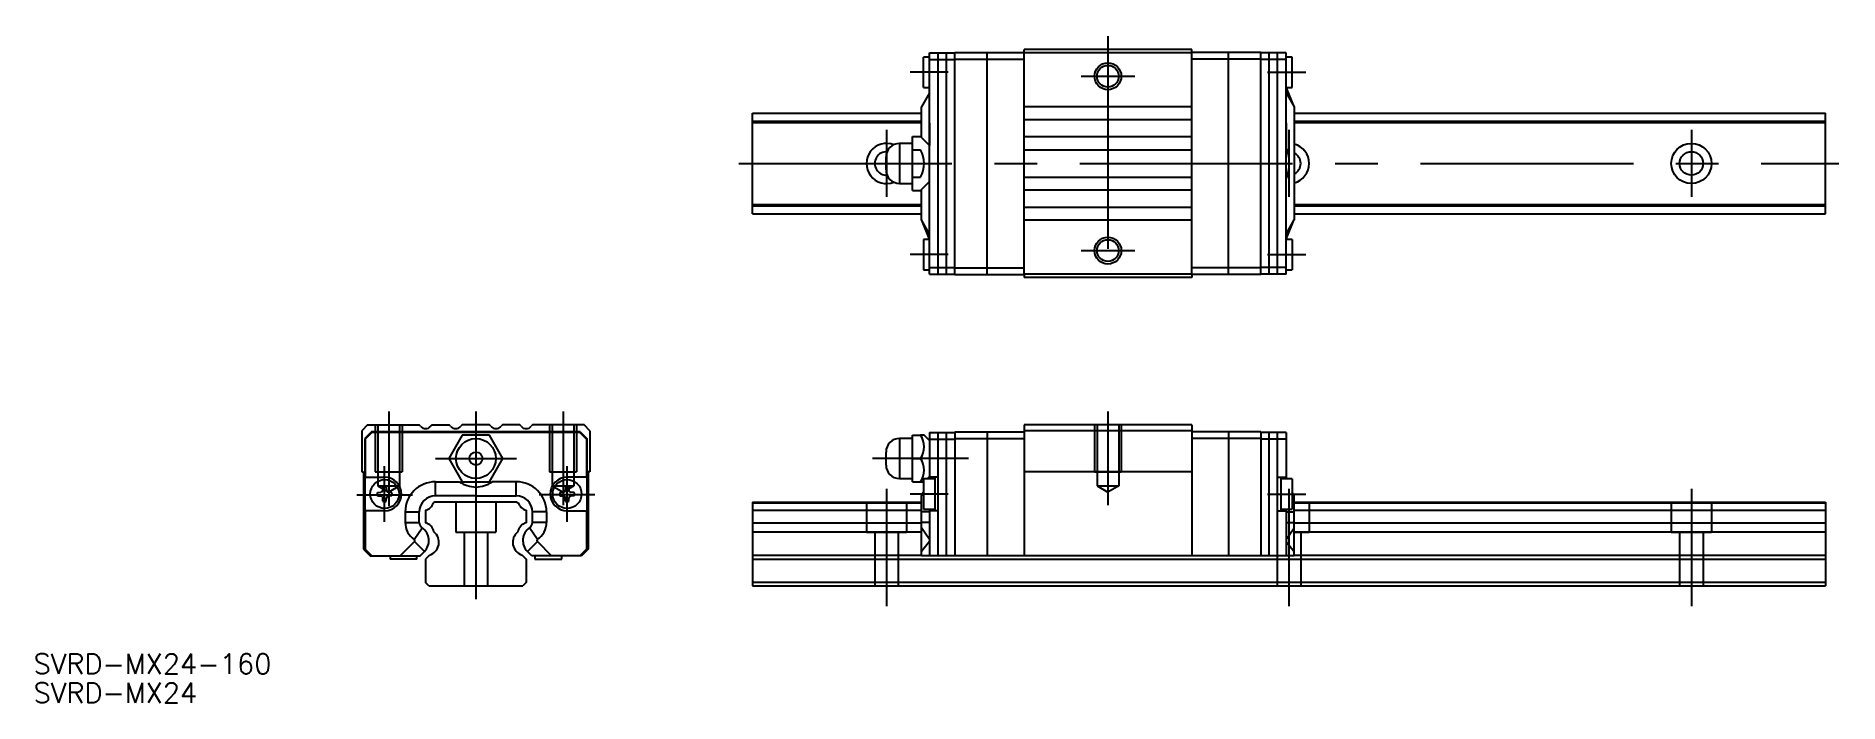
# Model space of a CAD drawing. Extents: x -66 to 203, y -17 to 82.
import ezdxf

# ---------------------------------------------------------------- set-up
doc = ezdxf.new("R2010")
doc.units = 0
doc.linetypes.add('CENTER', pattern=[50.8, 31.75, -6.35, 6.35, -6.35])
doc.linetypes.add('DASHED', pattern=[19.05, 12.7, -6.35])
doc.layers.get('0').update_dxf_attribs({"linetype": 'CONTINUOUS'})
doc.layers.add('CENTER', color=1, linetype='CENTER')
doc.styles.get("Standard").update_dxf_attribs({"font": 'txt.shx', "height": 3, "bigfont": 'bigfont.shx'})

msp = doc.modelspace()

# ---------------------------------------------------------------- linework, layer by layer
at = {"color": 7, "linetype": 'CONTINUOUS'}
for p, q in [((66.73, 74.35), (66.73, 78.85)), ((67.63, 78.85), (66.73, 78.85)), ((67.63, 46.5), (67.63, 79.5)), ((67.63, 79.5), (71.43, 79.5)), ((67.63, 78.5), (71.43, 78.5)), ((68.93, 46.5), (68.93, 79.5)), ((70.18, 46.5), (70.18, 79.5)), ((71.43, 46.45), (71.43, 79.55)), ((71.43, 79.55), (81.73, 79.55)), ((71.43, 78.55), (81.73, 78.55)), ((76.23, 46.45), (76.23, 79.55)), ((106.73, 80), (81.73, 80)), ((81.73, 79.5), (81.73, 80)), ((81.73, 46.5), (81.73, 79.5)), ((106.73, 79.5), (81.73, 79.5)), ((106.73, 79.5), (106.73, 80)), ((117.03, 79.55), (106.73, 79.55)), ((106.73, 46.5), (106.73, 79.5)), ((117.03, 78.55), (106.73, 78.55)), ((112.23, 46.45), (112.23, 79.55)), ((117.03, 46.45), (117.03, 79.55)), ((120.83, 79.5), (117.03, 79.5)), ((120.83, 78.5), (117.03, 78.5)), ((118.28, 46.5), (118.28, 79.5)), ((119.53, 46.5), (119.53, 79.5)), ((120.83, 46.5), (120.83, 79.5)), ((121.73, 78.85), (120.83, 78.85)), ((121.73, 74.35), (121.73, 78.85)), ((67.63, 73.53), (66.43, 71.43)), ((66.73, 74.35), (67.63, 74.35)), ((67.63, 74.29), (67.63, 74.29)), ((67.63, 74.29), (67.63, 74.29)), ((67.63, 73.53), (67.63, 73.53)), ((67.63, 73.53), (67.63, 73.53)), ((120.83, 74.35), (121.73, 74.35)), ((120.83, 74.29), (121.87, 71.71)), ((120.83, 74.29), (120.83, 74.29)), ((120.83, 73.53), (122.03, 71.43)), ((120.83, 73.53), (120.83, 73.53)), ((41.23, 70.5), (66.43, 70.5)), ((41.23, 55.5), (41.23, 70.5)), ((66.43, 66.9), (66.43, 71.43)), ((106.73, 71.46), (81.73, 71.46)), ((122.03, 71.43), (122.03, 54.57)), ((122.03, 70.5), (201.23, 70.5)), ((201.23, 55.5), (201.23, 70.5)), ((41.23, 69.32), (66.43, 69.32)), ((41.23, 69.1), (66.43, 69.1)), ((67.63, 69.03), (67.63, 69.03)), ((67.63, 69.03), (67.63, 69.03)), ((81.73, 69.54), (106.73, 69.54)), ((120.83, 69.03), (120.83, 69.03)), ((122.03, 69.32), (201.23, 69.32)), ((122.03, 69.1), (201.23, 69.1)), ((63.15, 65.97), (63.15, 60.03)), ((65.08, 65.97), (63.15, 65.97)), ((65.08, 58.96), (65.08, 67.04)), ((65.08, 67.04), (66.29, 67.04)), ((65.08, 65.02), (66.29, 65.02)), ((67.63, 65.7), (66.29, 67.04)), ((106.73, 66.96), (81.73, 66.96)), ((81.73, 65.04), (106.73, 65.04)), ((120.83, 65.45), (120.83, 65.45)), ((61.15, 62.03), (61.15, 63.97)), ((63.15, 60.03), (65.08, 60.03)), ((65.08, 60.98), (66.29, 60.98)), ((66.29, 58.96), (67.63, 60.3)), ((81.73, 60.96), (106.73, 60.96)), ((120.83, 60.55), (120.83, 60.55)), ((41.23, 56.9), (66.43, 56.9)), ((41.23, 56.68), (66.43, 56.68)), ((65.08, 58.96), (66.29, 58.96)), ((66.43, 54.57), (66.43, 59.1)), ((67.63, 56.97), (67.63, 56.97)), ((106.73, 59.04), (81.73, 59.04)), ((81.73, 56.46), (106.73, 56.46)), ((120.83, 56.97), (120.83, 56.97)), ((122.03, 56.9), (201.23, 56.9)), ((122.03, 56.68), (201.23, 56.68)), ((41.23, 55.5), (66.43, 55.5)), ((67.63, 52.47), (66.43, 54.57)), ((67.63, 51.71), (66.59, 54.29)), ((106.73, 54.54), (81.73, 54.54)), ((120.83, 52.47), (122.03, 54.57)), ((120.83, 51.71), (121.87, 54.29)), ((122.03, 55.5), (201.23, 55.5)), ((67.63, 51.65), (66.73, 51.65)), ((66.73, 51.65), (66.73, 47.15)), ((67.63, 52.47), (67.63, 52.47)), ((67.63, 51.71), (67.63, 51.71)), ((120.83, 52.47), (120.83, 52.47)), ((120.83, 51.71), (120.83, 51.71)), ((121.73, 51.65), (120.83, 51.65)), ((121.73, 51.65), (121.73, 47.15)), ((66.73, 47.15), (67.63, 47.15)), ((67.63, 47.5), (71.43, 47.5)), ((67.63, 46.5), (71.43, 46.5)), ((71.43, 47.45), (81.73, 47.45)), ((71.43, 46.45), (81.73, 46.45)), ((106.73, 46.5), (81.73, 46.5)), ((81.73, 46.5), (81.73, 46)), ((106.73, 46), (81.73, 46)), ((117.03, 47.45), (106.73, 47.45)), ((106.73, 46.5), (106.73, 46)), ((117.03, 46.45), (106.73, 46.45)), ((120.83, 47.5), (117.03, 47.5)), ((120.83, 46.5), (117.03, 46.5)), ((120.83, 47.15), (121.73, 47.15)), ((-16.15, 24), (-17, 23.15)), ((-17, 23.15), (-17, 17)), ((-15.55, 23), (-16.55, 22)), ((-16.55, 22), (-16.55, 11.95)), ((-15.5, 22.9), (-16.5, 21.9)), ((-16.5, 21.9), (-16.5, 16.2)), ((-16.15, 24), (-8.46, 24)), ((-10.65, 23), (-15.55, 23)), ((15.5, 22.9), (-15.5, 22.9)), ((-9.47, 23), (-10.65, 23)), ((-9.47, 23), (-10.65, 23)), ((15.55, 23), (-9.47, 23)), ((-6.54, 24), (-3.96, 24)), ((-2.02, 22.5), (-4.04, 19)), ((2.04, 24), (-2.04, 24)), ((2.02, 22.5), (-2.02, 22.5)), ((4.04, 19), (2.02, 22.5)), ((6.54, 24), (3.96, 24)), ((16.15, 24), (8.46, 24)), ((15.5, 22.9), (16.5, 21.9)), ((15.55, 23), (16.55, 22)), ((17, 23.15), (16.15, 24)), ((16.5, 21.9), (16.5, 16.2)), ((16.55, 22), (16.55, 5.5)), ((17, 23.15), (17, 17)), ((63.15, 21.97), (63.15, 19)), ((65.08, 21.97), (63.15, 21.97)), ((65.08, 19), (65.08, 22.5)), ((65.08, 22.5), (66.29, 22.5)), ((66.83, 22.5), (66.29, 22.5)), ((67.63, 21.7), (66.83, 22.5)), ((67.63, 22.9), (71.43, 22.9)), ((67.63, 22.9), (67.63, 15.95)), ((67.63, 21.9), (71.43, 21.9)), ((68.93, 4.5), (68.93, 22.9)), ((70.18, 4.5), (70.18, 22.9)), ((71.43, 23), (71.43, 4.5)), ((71.43, 23), (81.73, 23)), ((71.43, 22), (81.73, 22)), ((76.23, 23), (76.23, 4.5)), ((106.73, 24), (81.73, 24)), ((81.73, 24), (81.73, 4.5)), ((106.73, 23.15), (81.73, 23.15)), ((106.73, 24), (106.73, 4.5)), ((117.03, 23), (106.73, 23)), ((117.03, 22), (106.73, 22)), ((112.23, 23), (112.23, 4.5)), ((117.03, 23), (117.03, 4.5)), ((120.83, 22.9), (117.03, 22.9)), ((120.83, 21.9), (117.03, 21.9)), ((118.28, 4.5), (118.28, 22.9)), ((119.53, 4.5), (119.53, 22.9)), ((120.83, 22.9), (120.83, 15.95)), ((-4.04, 19), (-2.02, 15.5)), ((2.02, 15.5), (4.04, 19)), ((61.15, 18.03), (61.15, 19.97)), ((63.15, 19), (63.15, 16.03)), ((65.08, 19), (66.29, 19)), ((65.08, 15.5), (65.08, 19)), ((-17, 17), (-16.75, 17)), ((-16.75, 17), (-16.75, 5.5)), ((-16.5, 16.2), (-13.6, 16.2)), ((16.5, 16.2), (13.6, 16.2)), ((16.75, 17), (16.75, 5.5)), ((17, 17), (16.75, 17)), ((67.28, 15.95), (67.63, 16.3)), ((68.93, 16.2), (67.63, 16.2)), ((68.43, 16.2), (68.43, 11.2)), ((106.73, 17), (81.73, 17)), ((119.53, 16.2), (120.83, 16.2)), ((120.03, 16.2), (120.03, 11.2)), ((-14.67, 13.95), (-14.17, 13.96)), ((-14.67, 13.45), (-14.17, 13.44)), ((-13.95, 14.05), (-14.17, 13.96)), ((-13.95, 13.35), (-14.17, 13.44)), ((-13.95, 14.05), (-13.86, 14.27)), ((-13.85, 14.77), (-13.86, 14.27)), ((-13.35, 14.77), (-13.34, 14.27)), ((-13.25, 14.05), (-13.34, 14.27)), ((-13.25, 14.05), (-13.03, 13.96)), ((-13.25, 13.35), (-13.03, 13.44)), ((-12.53, 13.95), (-13.03, 13.96)), ((-12.53, 13.45), (-13.03, 13.44)), ((-6.03, 13.43), (-6.03, 15.53)), ((-6.03, 13.43), (-6.03, 15.53)), ((-6.03, 15.53), (-2.45, 15.53)), ((-6.03, 15.53), (-2.45, 15.53)), ((-2.02, 15.5), (2.02, 15.5)), ((0, 14.75), (0, 14.75)), ((6.03, 15.53), (2.45, 15.53)), ((6.03, 13.43), (6.03, 15.53)), ((12.53, 13.95), (13.03, 13.96)), ((12.53, 13.45), (13.03, 13.44)), ((13.25, 14.05), (13.03, 13.96)), ((13.25, 13.35), (13.03, 13.44)), ((13.25, 14.05), (13.34, 14.27)), ((13.35, 14.77), (13.34, 14.27)), ((13.85, 14.77), (13.86, 14.27)), ((13.95, 14.05), (13.86, 14.27)), ((13.95, 14.05), (14.17, 13.96)), ((13.95, 13.35), (14.17, 13.44)), ((14.67, 13.95), (14.17, 13.96)), ((14.67, 13.45), (14.17, 13.44)), ((63.15, 16.03), (65.08, 16.03)), ((65.08, 15.5), (66.29, 15.5)), ((66.29, 15.5), (66.73, 15.5)), ((66.43, 13.43), (66.73, 13.96)), ((68.43, 15.95), (66.73, 15.95)), ((66.73, 15.95), (66.73, 11.45)), ((121.73, 15.95), (120.03, 15.95)), ((121.73, 15.95), (121.73, 11.45)), ((122.03, 13.43), (121.73, 13.96)), ((-16.55, 11.95), (-16.55, 8.75)), ((-16.55, 8.75), (-16.55, 11.95)), ((-16.5, 11.2), (-16.5, 5.5)), ((-13.6, 11.2), (-16.5, 11.2)), ((-13.95, 13.35), (-13.86, 13.13)), ((-13.85, 12.63), (-13.86, 13.13)), ((-13.35, 12.63), (-13.34, 13.13)), ((-13.25, 13.35), (-13.34, 13.13)), ((-10.53, 11.03), (-10.53, 9.47)), ((-10.53, 11.03), (-10.53, 9.47)), ((-10.53, 11.03), (-8.43, 11.03)), ((-10.53, 11.03), (-8.43, 11.03)), ((-8.43, 9.47), (-8.43, 11.03)), ((-8.43, 9.47), (-8.43, 11.03)), ((-7.5, 11.29), (-7.5, 9.42)), ((-6.1, 12.5), (-6.32, 12.37)), ((6.1, 12.5), (-6.1, 12.5)), ((0, 13.43), (-6.03, 13.43)), ((0, 13.43), (-6.03, 13.43)), ((0, 13.43), (6.03, 13.43)), ((6.1, 12.5), (6.32, 12.37)), ((7.5, 11.29), (7.5, 9.42)), ((10.53, 11.03), (8.43, 11.03)), ((8.43, 9.47), (8.43, 11.03)), ((10.53, 11.03), (10.53, 9.47)), ((13.25, 13.35), (13.34, 13.13)), ((13.35, 12.63), (13.34, 13.13)), ((13.6, 11.2), (16.5, 11.2)), ((13.85, 12.63), (13.86, 13.13)), ((13.95, 13.35), (13.86, 13.13)), ((16.5, 11.2), (16.5, 5.5)), ((41.23, 12.5), (66.43, 12.5)), ((41.23, 12.5), (41.23, 0)), ((41.23, 12.37), (66.43, 12.37)), ((41.23, 11.29), (66.43, 11.29)), ((66.43, 4.5), (66.43, 13.43)), ((67.63, 11.03), (66.43, 11.03)), ((66.73, 11.45), (68.43, 11.45)), ((67.63, 11.45), (67.63, 4.5)), ((68.93, 11.2), (67.63, 11.2)), ((67.63, 11.03), (67.63, 11.03)), ((119.53, 11.2), (120.83, 11.2)), ((120.03, 11.45), (121.73, 11.45)), ((120.83, 11.45), (120.83, 4.5)), ((120.83, 11.24), (120.83, 11.03)), ((120.83, 11.03), (122.03, 11.03)), ((120.83, 11.03), (120.83, 11.03)), ((122.03, 4.5), (122.03, 13.43)), ((122.03, 12.5), (201.23, 12.5)), ((122.03, 12.37), (201.23, 12.37)), ((122.03, 11.29), (201.23, 11.29)), ((201.23, 12.5), (201.23, 0)), ((-16.55, 8.75), (-16.55, 5.5)), ((-16.5, 8.75), (-16.55, 8.75)), ((-10.53, 9.47), (-8.43, 9.47)), ((-10.53, 9.47), (-8.43, 9.47)), ((-9.2, 6.92), (-8, 8.65)), ((-9.2, 6.92), (-8, 8.65)), ((9.2, 6.92), (8, 8.65)), ((10.53, 9.47), (8.43, 9.47)), ((41.23, 9.42), (66.43, 9.42)), ((41.23, 8.07), (66.43, 8.07)), ((67.63, 9.47), (66.43, 9.47)), ((67.63, 6.92), (66.43, 8.65)), ((67.63, 9.47), (67.63, 9.47)), ((120.83, 9.47), (122.03, 9.47)), ((120.83, 9.47), (120.83, 9.47)), ((120.83, 6.92), (122.03, 8.65)), ((122.03, 9.42), (201.23, 9.42)), ((122.03, 8.07), (201.23, 8.07)), ((-16.75, 5.5), (-15.75, 4.5)), ((-16.55, 5.5), (-15.55, 4.5)), ((-16.5, 5.5), (-15.5, 4.5)), ((-9.17, 6.62), (-11.29, 4.5)), ((-9.17, 6.62), (-11.29, 4.5)), ((-9.17, 6.62), (-7.68, 5.13)), ((-9.17, 6.62), (-7.68, 5.13)), ((9.17, 6.62), (7.68, 5.13)), ((9.17, 6.62), (11.29, 4.5)), ((16.5, 5.5), (15.5, 4.5)), ((16.55, 5.5), (15.55, 4.5)), ((16.75, 5.5), (15.75, 4.5)), ((67.63, 6.62), (66.43, 5.13)), ((67.63, 6.92), (67.63, 6.92)), ((67.63, 6.62), (67.63, 6.62)), ((120.83, 6.92), (120.83, 6.92)), ((120.83, 6.62), (122.03, 5.13)), ((120.83, 6.62), (120.83, 6.62)), ((-15.75, 4.5), (-15.55, 4.5)), ((-15.55, 4.5), (-15.5, 4.5)), ((-15.5, 4.5), (-11.29, 4.5)), ((-12.8, 4.5), (-12.8, 4)), ((-8.8, 4), (-12.8, 4)), ((-11.29, 4.5), (-8.32, 4.5)), ((-11.29, 4.5), (-8.32, 4.5)), ((-8.8, 4), (-8.8, 4.5)), ((-8.32, 4.5), (-7.68, 5.13)), ((-8.32, 4.5), (-7.68, 5.13)), ((-6.91, 4.59), (-7.5, 4)), ((-7.5, 4), (-7.5, 0.5)), ((6.91, 4.59), (7.5, 4)), ((7.5, 4), (7.5, 0.5)), ((8.32, 4.5), (7.68, 5.13)), ((11.29, 4.5), (8.32, 4.5)), ((8.8, 4.5), (8.8, 4)), ((8.8, 4), (12.8, 4)), ((15.5, 4.5), (11.29, 4.5)), ((12.8, 4), (12.8, 4.5)), ((15.55, 4.5), (15.5, 4.5)), ((15.75, 4.5), (15.55, 4.5)), ((41.23, 4.59), (66.43, 4.59)), ((41.23, 4), (201.23, 4)), ((122.03, 4.5), (66.43, 4.5)), ((67.63, 4.5), (67.63, 4.5)), ((122.03, 4.59), (201.23, 4.59)), ((-7, 0), (-7.5, 0.5)), ((-7, 0), (7, 0)), ((7.5, 0.5), (7, 0)), ((201.23, 0.5), (41.23, 0.5)), ((41.23, 0), (201.23, 0))]:
    msp.add_line(p, q, dxfattribs=at)
at = {"color": 3, "linetype": 'DASHED'}
for p, q in [((-15, 24), (-15, 17)), ((-14.62, 24), (-14.62, 14.9)), ((-11.38, 24), (-11.38, 14.9)), ((-11, 24), (-11, 17)), ((11, 24), (11, 17)), ((11.38, 24), (11.38, 14.9)), ((14.62, 24), (14.62, 14.9)), ((15, 24), (15, 17)), ((92.23, 24), (92.23, 17)), ((92.61, 24), (92.61, 14.9)), ((95.85, 24), (95.85, 14.9)), ((96.23, 24), (96.23, 17)), ((-15, 17), (-11, 17)), ((11, 17), (15, 17)), ((92.23, 17), (96.23, 17)), ((-14.62, 14.9), (-11.38, 14.9)), ((-14.62, 14.9), (-13, 13.96)), ((-11.38, 14.9), (-13, 13.96)), ((11.38, 14.9), (13, 13.96)), ((11.38, 14.9), (14.62, 14.9)), ((14.62, 14.9), (13, 13.96)), ((92.61, 14.9), (95.85, 14.9)), ((92.61, 14.9), (94.23, 13.96)), ((95.85, 14.9), (94.23, 13.96)), ((-3, 12.5), (-3, 8)), ((3, 12.5), (3, 8)), ((58.23, 12.5), (58.23, 8)), ((64.23, 12.5), (64.23, 8)), ((124.23, 12.5), (124.23, 8)), ((178.23, 12.5), (178.23, 8)), ((184.23, 12.5), (184.23, 8)), ((-3, 8), (3, 8)), ((-1.75, 8), (-1.75, 0)), ((1.75, 8), (1.75, 0)), ((58.23, 8), (64.23, 8)), ((59.48, 8), (59.48, 0)), ((62.98, 8), (62.98, 0)), ((122.03, 8), (124.23, 8)), ((122.98, 8), (122.98, 0)), ((178.23, 8), (184.23, 8)), ((179.48, 8), (179.48, 0)), ((182.98, 8), (182.98, 0)), ((119.48, 4.5), (119.48, 0))]:
    msp.add_line(p, q, dxfattribs=at)
at = {"color": 7, "linetype": 'CONTINUOUS'}
for points in [[(67.63, 69.03, 0), (67.63, 66.5, 0), (67.63, 65.7, 0)], [(67.63, 69.03, 0), (67.63, 66.5, 0), (67.63, 65.7, 0)], [(120.83, 69.03, 0), (120.83, 66.5, 0), (120.83, 65.45, 0)], [(67.63, 56.97, 0), (67.63, 59.5, 0), (67.63, 60.3, 0)], [(120.83, 56.97, 0), (120.83, 59.5, 0), (120.83, 60.55, 0)]]:
    msp.add_polyline3d(points, dxfattribs=at)
at = {"color": 3, "linetype": 'CONTINUOUS'}
for centre in [(94.23, 76), (94.23, 50)]:
    msp.add_circle(centre, 2, dxfattribs=at)
at = {"color": 7, "linetype": 'CONTINUOUS'}
for centre, radius in [((94.23, 76), 1.62), ((181.23, 63), 3), ((181.23, 63), 1.75), ((94.23, 50), 1.62), ((0, 19), 2.97), ((0, 19), 0.97), ((-13.6, 13.7), 2.15), ((13.6, 13.7), 2.15)]:
    msp.add_circle(centre, radius, dxfattribs=at)
for centre, radius, start, end in [((61.23, 63), 3, 68.5655, 291.4345), ((61.23, 63), 1.75, 87.4572, 272.5428), ((63.15, 63.97), 2, 90, 180), ((62.79, 63), 4.04, 330.0046, 29.9954), ((114.64, 63.06), 6.63, 338.8681, 21.129), ((121.23, 63), 3, 285.466, 74.534), ((121.23, 63), 1.75, 297.2029, 62.7971), ((63.15, 62.03), 2, 180, 270), ((-9.42, 22.85), 1.5, 39.7918, 50.0555), ((-7.5, 24.45), 1, 219.7918, 320.2082), ((-5.58, 22.85), 1.5, 129.9445, 140.2082), ((-4.92, 22.85), 1.5, 39.7918, 50.0555), ((-3, 24.45), 1, 219.7918, 320.2082), ((-1.08, 22.85), 1.5, 129.9445, 140.2082), ((1.08, 22.85), 1.5, 39.7918, 50.0555), ((3, 24.45), 1, 219.7918, 320.2082), ((4.92, 22.85), 1.5, 129.9445, 140.2082), ((5.58, 22.85), 1.5, 39.7918, 50.0555), ((7.5, 24.45), 1, 219.7918, 320.2082), ((9.42, 22.85), 1.5, 129.9445, 140.2082), ((63.15, 19.97), 2, 90, 180), ((63.73, 20.75), 3.1, 325.6466, 34.3534), ((63.73, 17.25), 3.1, 325.6466, 34.3534), ((-13.6, 13.7), 2.5, 270, 90), ((13.6, 13.7), 2.5, 90, 270), ((63.15, 18.03), 2, 180, 270), ((-13.7, 13.7), 1, 165.5225, 194.4775), ((-13.6, 13.8), 1, 75.5225, 104.4775), ((-13.5, 13.7), 1, 345.5225, 14.4775), ((-6.03, 11.03), 4.5, 90.0008, 179.9992), ((-6.03, 11.03), 4.5, 90.0008, 179.9992), ((0, 19), 4.25, 234.733, 270), ((0, 19), 4.25, 270, 305.267), ((6.03, 11.03), 4.5, 0.0008, 89.9992), ((13.5, 13.7), 1, 165.5225, 194.4775), ((13.6, 13.8), 1, 75.5225, 104.4775), ((13.7, 13.7), 1, 345.5225, 14.4775), ((-13.6, 13.6), 1, 255.5225, 284.4775), ((-6.03, 11.03), 2.4, 90, 180), ((-6.03, 11.03), 2.4, 90, 180), ((-7.93, 12.93), 1.7, 284.651, 340.7738), ((6.03, 11.03), 2.4, 0, 90), ((7.93, 12.93), 1.7, 199.2262, 255.349), ((13.6, 13.6), 1, 255.5225, 284.4775), ((-7.43, 9.47), 3.1, 180.0008, 235.256), ((-7.43, 9.47), 3.1, 180.0008, 235.256), ((-7.43, 9.47), 1, 180, 235.2568), ((-7.43, 9.47), 1, 180, 235.2568), ((-9.31, 6.76), 2.3, 315, 55.2568), ((-9.31, 6.76), 2.3, 315, 55.2568), ((-7.93, 7.77), 1.7, 9.988, 75.349), ((-7.5, 6.5), 2, 287.1144, 51.5284), ((7.5, 6.5), 2, 128.4716, 252.8856), ((7.93, 7.77), 1.7, 104.651, 170.012), ((9.31, 6.76), 2.3, 124.7432, 225), ((7.43, 9.47), 1, 304.7432, 0), ((7.43, 9.47), 3.1, 304.744, 359.9992), ((-9.31, 6.76), 0.2, 314.9999, 55.2571), ((9.31, 6.76), 0.2, 124.7429, 225.0001)]:
    msp.add_arc(centre, radius, start, end, dxfattribs=at)
at = {"layer": 'CENTER', "color": 1, "linetype": 'CENTER'}
for p, q in [((94.23, 82), (94.23, 44)), ((70.43, 76.6), (64.73, 76.6)), ((90.23, 76), (98.23, 76)), ((118.03, 76.6), (123.73, 76.6)), ((61.23, 68), (61.23, 58)), ((121.23, 68), (121.23, 58)), ((181.23, 68), (181.23, 58)), ((39.23, 63), (203.23, 63)), ((70.43, 49.4), (64.73, 49.4)), ((90.23, 50), (98.23, 50)), ((118.03, 49.4), (123.73, 49.4)), ((-13, 26), (-13, 11.96)), ((0, 26), (0, -2)), ((13, 26), (13, 12.03)), ((94.23, 26), (94.23, 12.03)), ((-6.04, 19), (6.04, 19)), ((73.43, 19), (59.15, 19)), ((-13.6, 9.55), (-13.6, 17.85)), ((13.6, 9.55), (13.6, 17.85)), ((-17.75, 13.6), (-9.45, 13.6)), ((17.75, 13.6), (9.45, 13.6)), ((61.23, 14.5), (61.23, -3)), ((70.43, 13.7), (64.73, 13.7)), ((118.03, 13.7), (123.73, 13.7)), ((121.23, 14.5), (121.23, -3)), ((181.23, 14.5), (181.23, -3))]:
    msp.add_line(p, q, dxfattribs=at)

# ---------------------------------------------------------------- texts
at = {"color": 7, "linetype": 'CONTINUOUS'}
for s, p in [('SVRD-MX24-160', (-65.96, -13.13)), ('SVRD-MX24', (-65.96, -17.45))]:
    msp.add_text(s, height=3, dxfattribs=at).set_placement(p)

doc.saveas('drawing.dxf')
